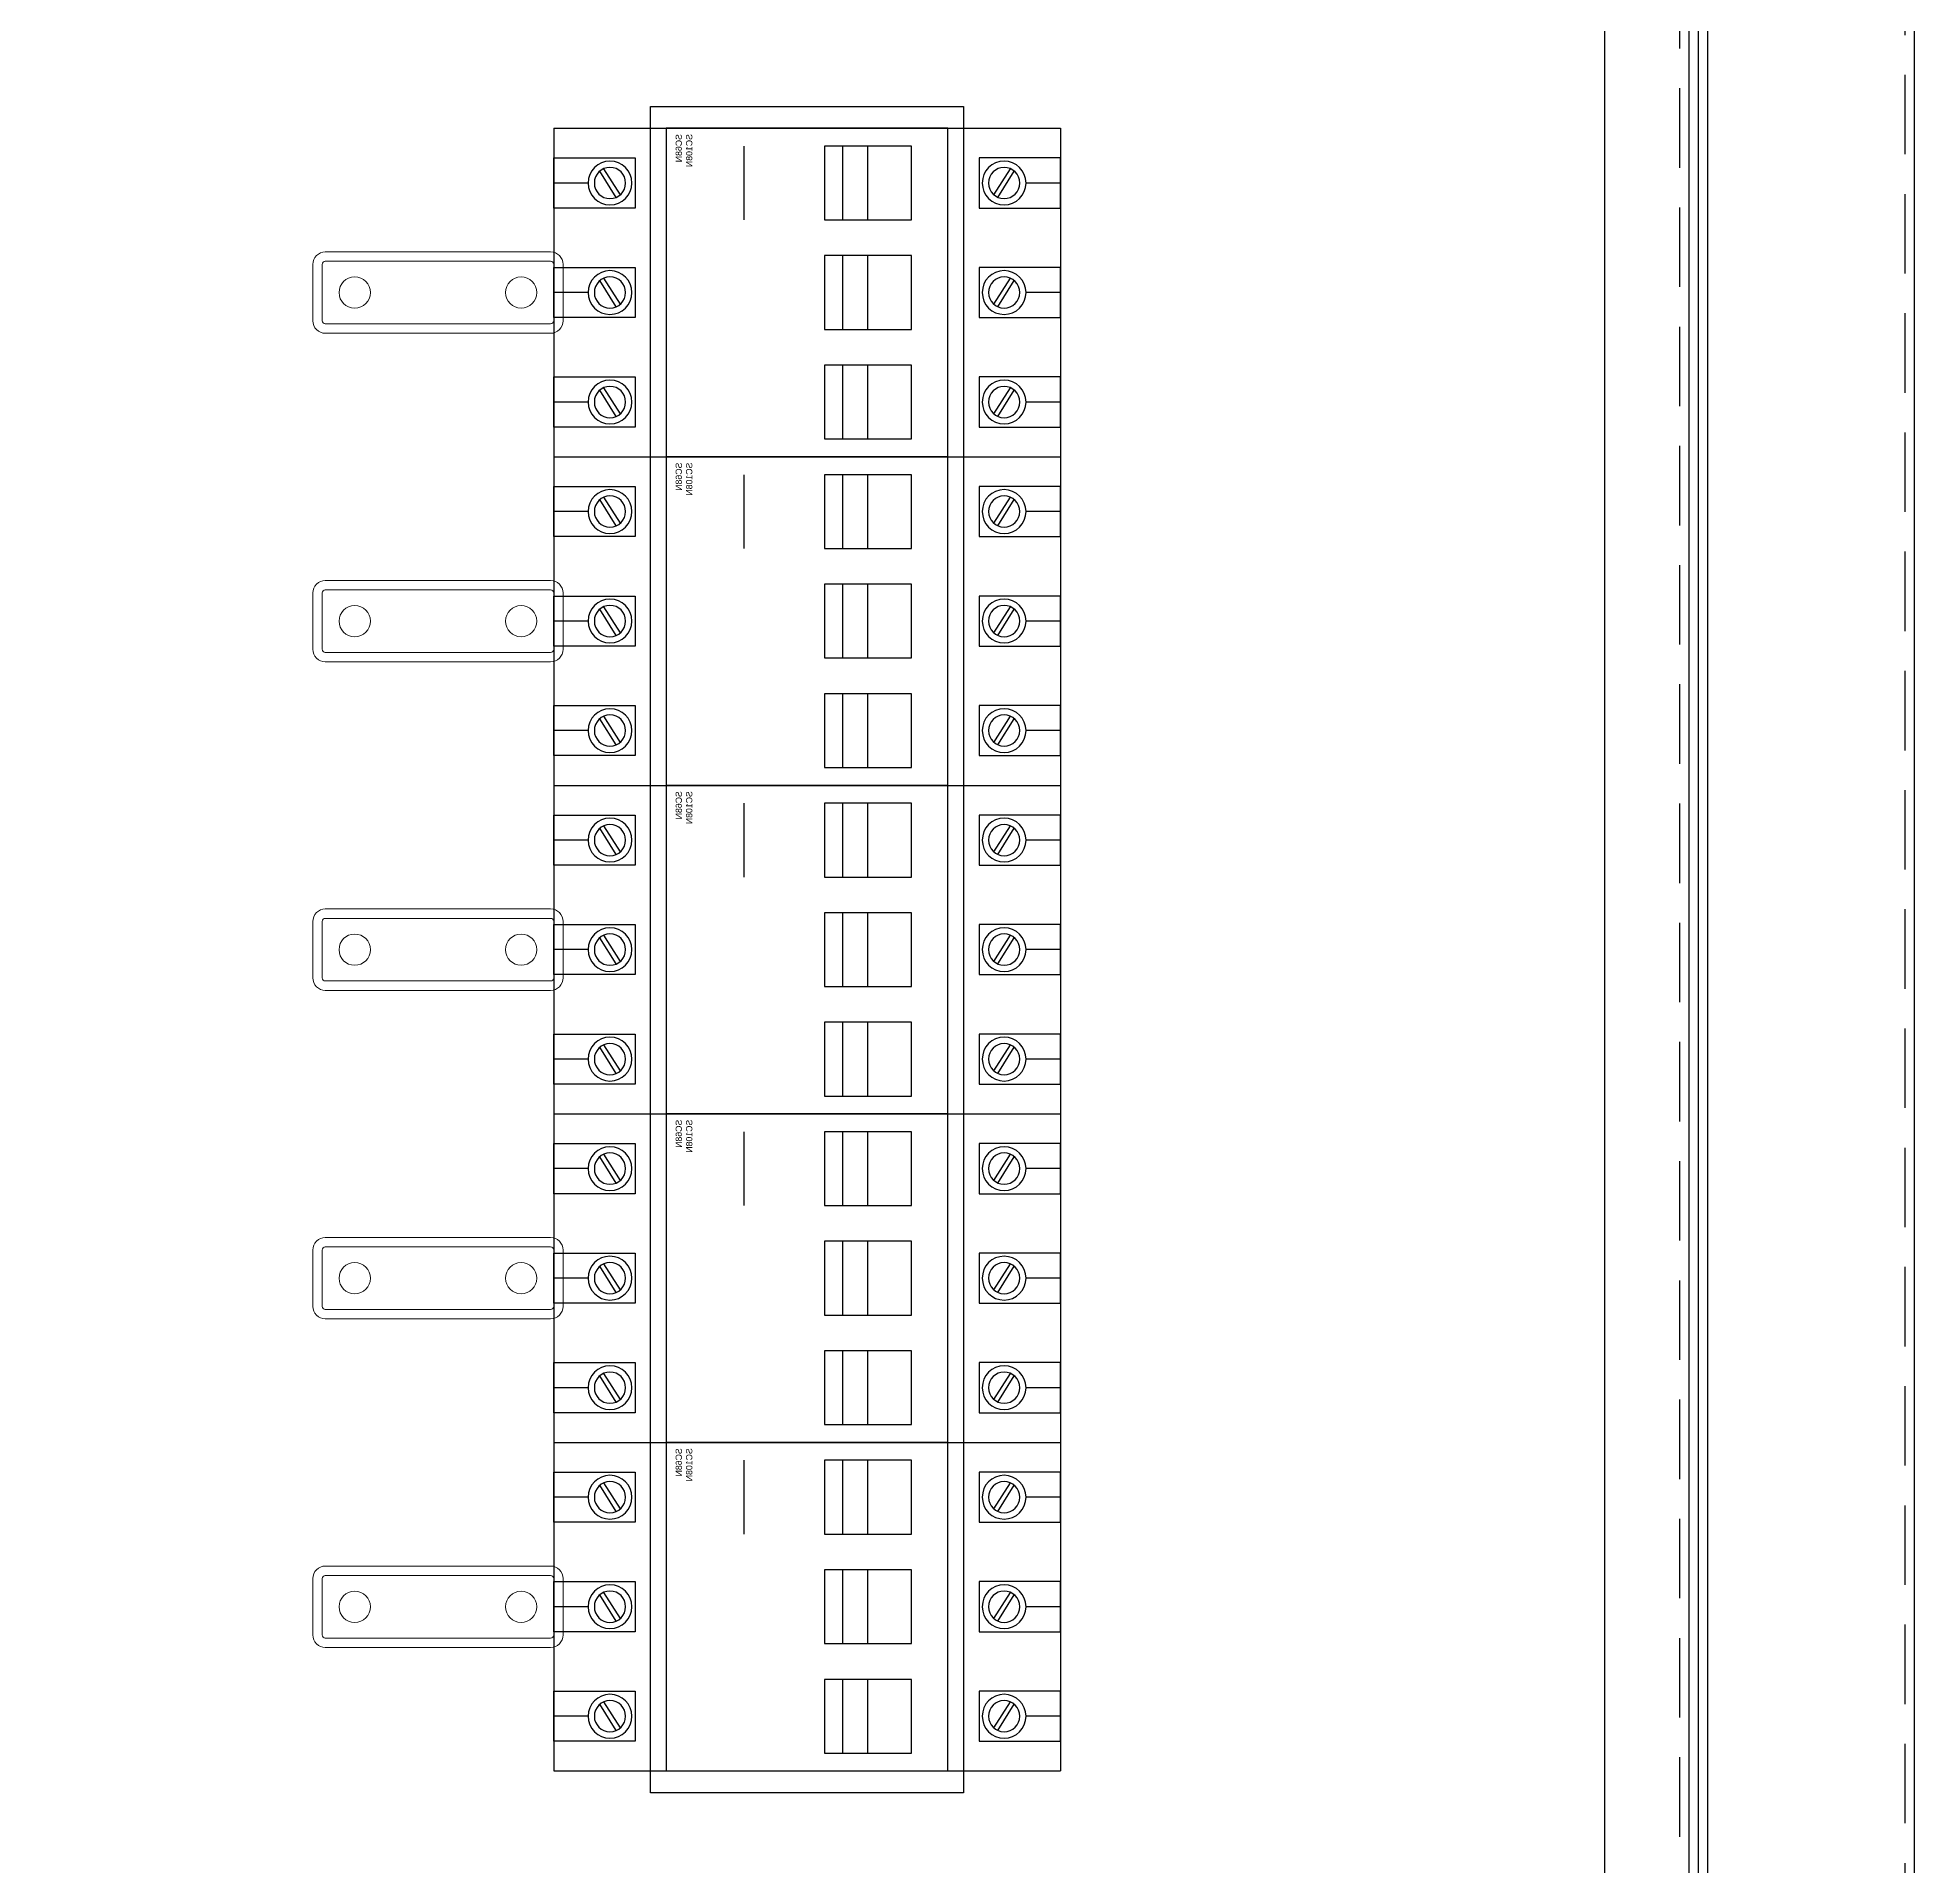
# Model space of a CAD drawing. Header units: millimetres. Extents: x 0 to 4783, y 0 to 3382.
# Drawn here: x 1659.1 to 1959.1, y 1915.9 to 2208.1 of the extents above; entities that cross this region are included whole.
import ezdxf

# ---------------------------------------------------------------- set-up
doc = ezdxf.new("R2010")
doc.units = ezdxf.units.MM
doc.linetypes.add('HIDDENX2', pattern=[19.05, 12.7, -6.35])
doc.layers.add('DI', color=2, linetype='Continuous')
doc.styles.add('KT', font='vnsimli.shx')

# ---------------------------------------------------------------- blocks, each defined once
blk = doc.blocks.new('SC86N108N3P')
at = {"color": 7}
for p, q in [((159248.82, 62347.08), (159248.82, 62266.08)), ((159301.32, 62347.08), (159301.32, 62266.08))]:
    blk.add_line(p, q, dxfattribs=at)
for p, q in [((159248.82, 62347.08), (159283.82, 62347.08)), ((159257.57, 62341.58), (159257.57, 62347.08)), ((159275.07, 62341.58), (159275.07, 62347.08)), ((159283.82, 62347.08), (159301.32, 62347.08)), ((159292.57, 62341.58), (159292.57, 62347.08)), ((159259.45, 62336.42), (159255.28, 62339.08)), ((159259.87, 62337.09), (159255.67, 62339.7)), ((159276.95, 62336.42), (159272.78, 62339.08)), ((159277.37, 62337.09), (159273.17, 62339.7)), ((159294.45, 62336.42), (159290.28, 62339.08)), ((159294.87, 62337.09), (159290.67, 62339.7)), ((159251.68, 62316.67), (159263.47, 62316.67)), ((159259.45, 62276.74), (159255.28, 62274.08)), ((159259.87, 62276.07), (159255.67, 62273.46)), ((159276.95, 62276.74), (159272.78, 62274.08)), ((159277.37, 62276.07), (159273.17, 62273.46)), ((159294.45, 62276.74), (159290.28, 62274.08)), ((159294.87, 62276.07), (159290.67, 62273.46)), ((159257.57, 62266.08), (159257.57, 62271.58)), ((159275.07, 62266.08), (159275.07, 62271.58)), ((159292.57, 62266.08), (159292.57, 62271.58)), ((159248.82, 62266.08), (159283.82, 62266.08)), ((159283.82, 62266.08), (159301.32, 62266.08))]:
    blk.add_line(p, q)
at = {"color": 1}
for points in [[(159253.57, 62334.08), (159261.57, 62334.08), (159261.57, 62347.08), (159253.57, 62347.08)], [(159271.07, 62334.08), (159279.07, 62334.08), (159279.07, 62347.08), (159271.07, 62347.08)], [(159288.57, 62334.08), (159296.57, 62334.08), (159296.57, 62347.08), (159288.57, 62347.08)], [(159253.57, 62279.08), (159261.57, 62279.08), (159261.57, 62266.08), (159253.57, 62266.08)], [(159271.07, 62279.08), (159279.07, 62279.08), (159279.07, 62266.08), (159271.07, 62266.08)], [(159288.57, 62279.08), (159296.57, 62279.08), (159296.57, 62266.08), (159288.57, 62266.08)]]:
    blk.add_lwpolyline(points, close=True, dxfattribs=at)
at = {"color": 3, "linetype": 'ByBlock', "lineweight": -2}
blk.add_lwpolyline([(159248.82, 62329.08), (159301.32, 62329.08), (159301.32, 62284.08), (159248.82, 62284.08)], close=True, dxfattribs=at)
at = {"linetype": 'ByBlock', "lineweight": -2}
for points in [[(159251.68, 62303.81), (159263.47, 62303.81), (159263.47, 62289.88), (159251.68, 62289.88)], [(159269.18, 62303.81), (159280.97, 62303.81), (159280.97, 62289.88), (159269.18, 62289.88)], [(159286.68, 62303.81), (159298.47, 62303.81), (159298.47, 62289.88), (159286.68, 62289.88)], [(159251.68, 62300.93), (159263.47, 62300.93), (159263.47, 62296.85), (159251.68, 62296.85)], [(159269.18, 62300.93), (159280.97, 62300.93), (159280.97, 62296.85), (159269.18, 62296.85)], [(159286.68, 62300.93), (159298.47, 62300.93), (159298.47, 62296.85), (159286.68, 62296.85)]]:
    blk.add_lwpolyline(points, close=True, dxfattribs=at)
for centre, radius in [((159257.57, 62338.08), 3.5), ((159257.57, 62338.08), 2.5), ((159275.07, 62338.08), 3.5), ((159275.07, 62338.08), 2.5), ((159292.57, 62338.08), 3.5), ((159292.57, 62338.08), 2.5), ((159257.57, 62275.08), 3.5), ((159257.57, 62275.08), 2.5), ((159275.07, 62275.08), 3.5), ((159275.07, 62275.08), 2.5), ((159292.57, 62275.08), 3.5), ((159292.57, 62275.08), 2.5)]:
    blk.add_circle(centre, radius)
at = {"layer": 'DI', "insert": (159249.75, 62327.59), "char_height": 1, "attachment_point": 1, "style": 'KT'}
blk.add_mtext_dynamic_manual_height_columns('{\\fArial|b0|i0|c0|p34;SC68N \\PSC108N }', width=109.6994, gutter_width=12.5, heights=[0], dxfattribs=at)

msp = doc.modelspace()

# ---------------------------------------------------------------- linework, layer by layer
at = {"color": 7}
for points in [[(1359.11, 1673.6), (1959.11, 1673.6), (1959.11, 2673.6), (1359.11, 2673.6)], [(1392.11, 1706), (1926.11, 1706), (1926.11, 2640.6), (1392.11, 2640.6)]]:
    msp.add_lwpolyline(points, close=True, dxfattribs=at)
at = {"color": 7, "linetype": 'HIDDENX2'}
msp.add_lwpolyline([(1360.61, 1675.1), (1957.61, 1675.1), (1957.61, 2672.1), (1360.61, 2672.1)], close=True, dxfattribs=at)
at = {"color": 3}
for points in [[(1393.61, 1707.5), (1924.61, 1707.5), (1924.61, 2639.1), (1393.61, 2639.1)], [(1408.61, 1739.6), (1909.61, 1739.6), (1909.61, 2602), (1408.61, 2602)]]:
    msp.add_lwpolyline(points, close=True, dxfattribs=at)
at = {"color": 6}
msp.add_lwpolyline([(1396.61, 1728.6), (1923.11, 1728.6), (1923.11, 2619.6), (1396.61, 2619.6)], close=True, dxfattribs=at)
at = {"color": 6, "linetype": 'HIDDENX2'}
msp.add_lwpolyline([(1398.11, 1730.1), (1921.61, 1730.1), (1921.61, 2618.1), (1398.11, 2618.1)], close=True, dxfattribs=at)
at = {"color": 2, "ltscale": 3}
msp.add_lwpolyline([(1757.11, 2197.1), (1807.11, 2197.1), (1807.11, 1927.6), (1757.11, 1927.6)], close=True, dxfattribs=at)
at = {"color": 7, "lineweight": 9}
for points in [[(1741.11, 2160.85), (1705.11, 2160.85, -0.414214), (1703.11, 2162.85), (1703.11, 2171.85, -0.414214), (1705.11, 2173.85), (1741.11, 2173.85, -0.414214), (1743.11, 2171.85), (1743.11, 2162.85, -0.414214)], [(1741.11, 2162.35), (1705.11, 2162.35, -0.414214), (1704.61, 2162.85), (1704.61, 2171.85, -0.414214), (1705.11, 2172.35), (1741.11, 2172.35, -0.414214), (1741.61, 2171.85), (1741.61, 2162.85, -0.414214)], [(1741.11, 2108.35), (1705.11, 2108.35, -0.414214), (1703.11, 2110.35), (1703.11, 2119.35, -0.414214), (1705.11, 2121.35), (1741.11, 2121.35, -0.414214), (1743.11, 2119.35), (1743.11, 2110.35, -0.414214)], [(1741.11, 2109.85), (1705.11, 2109.85, -0.414214), (1704.61, 2110.35), (1704.61, 2119.35, -0.414214), (1705.11, 2119.85), (1741.11, 2119.85, -0.414214), (1741.61, 2119.35), (1741.61, 2110.35, -0.414214)], [(1741.11, 2055.85), (1705.11, 2055.85, -0.414214), (1703.11, 2057.85), (1703.11, 2066.85, -0.414214), (1705.11, 2068.85), (1741.11, 2068.85, -0.414214), (1743.11, 2066.85), (1743.11, 2057.85, -0.414214)], [(1741.11, 2057.35), (1705.11, 2057.35, -0.414214), (1704.61, 2057.85), (1704.61, 2066.85, -0.414214), (1705.11, 2067.35), (1741.11, 2067.35, -0.414214), (1741.61, 2066.85), (1741.61, 2057.85, -0.414214)], [(1741.11, 2003.35), (1705.11, 2003.35, -0.414214), (1703.11, 2005.35), (1703.11, 2014.35, -0.414214), (1705.11, 2016.35), (1741.11, 2016.35, -0.414214), (1743.11, 2014.35), (1743.11, 2005.35, -0.414214)], [(1741.11, 2004.85), (1705.11, 2004.85, -0.414214), (1704.61, 2005.35), (1704.61, 2014.35, -0.414214), (1705.11, 2014.85), (1741.11, 2014.85, -0.414214), (1741.61, 2014.35), (1741.61, 2005.35, -0.414214)], [(1741.11, 1950.85), (1705.11, 1950.85, -0.414214), (1703.11, 1952.85), (1703.11, 1961.85, -0.414214), (1705.11, 1963.85), (1741.11, 1963.85, -0.414214), (1743.11, 1961.85), (1743.11, 1952.85, -0.414214)], [(1741.11, 1952.35), (1705.11, 1952.35, -0.414214), (1704.61, 1952.85), (1704.61, 1961.85, -0.414214), (1705.11, 1962.35), (1741.11, 1962.35, -0.414214), (1741.61, 1961.85), (1741.61, 1952.85, -0.414214)]]:
    msp.add_lwpolyline(points, format="xyb", close=True, dxfattribs=at)
at = {"color": 2, "lineweight": 9}
for centre in [(1709.81, 2167.35), (1736.41, 2167.35), (1709.81, 2114.85), (1736.41, 2114.85), (1709.81, 2062.35), (1736.41, 2062.35), (1709.81, 2009.85), (1736.41, 2009.85), (1709.81, 1957.35), (1736.41, 1957.35)]:
    msp.add_circle(centre, 2.5, dxfattribs=at)

# ---------------------------------------------------------------- block references
at = {"linetype": 'ByBlock', "lineweight": -2, "xscale": -1, "rotation": 90}
for p in [(64088.69, 161442.43), (64088.69, 161389.93), (64088.69, 161337.43), (64088.69, 161284.93), (64088.69, 161232.43)]:
    msp.add_blockref('SC86N108N3P', p, dxfattribs=at)

doc.saveas('drawing.dxf')
